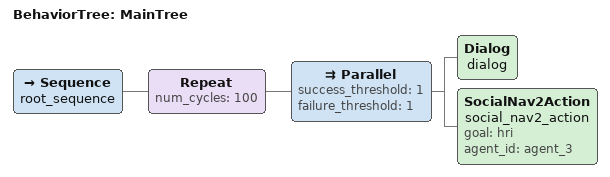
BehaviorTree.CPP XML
<?xml version="1.0"?>
<root main_tree_to_execute = "MainTree" >
    <BehaviorTree ID="MainTree">
        <Sequence name="root_sequence">
            <Repeat num_cycles="100">
                <Parallel success_threshold="1" failure_threshold="1">
                    <Dialog name="dialog"/>
                    <SocialNav2Action
                            name="social_nav2_action"
                            goal="hri"
                            agent_id="agent_3"/>
                </Parallel>
            </Repeat>
        </Sequence>
     </BehaviorTree>
</root>
